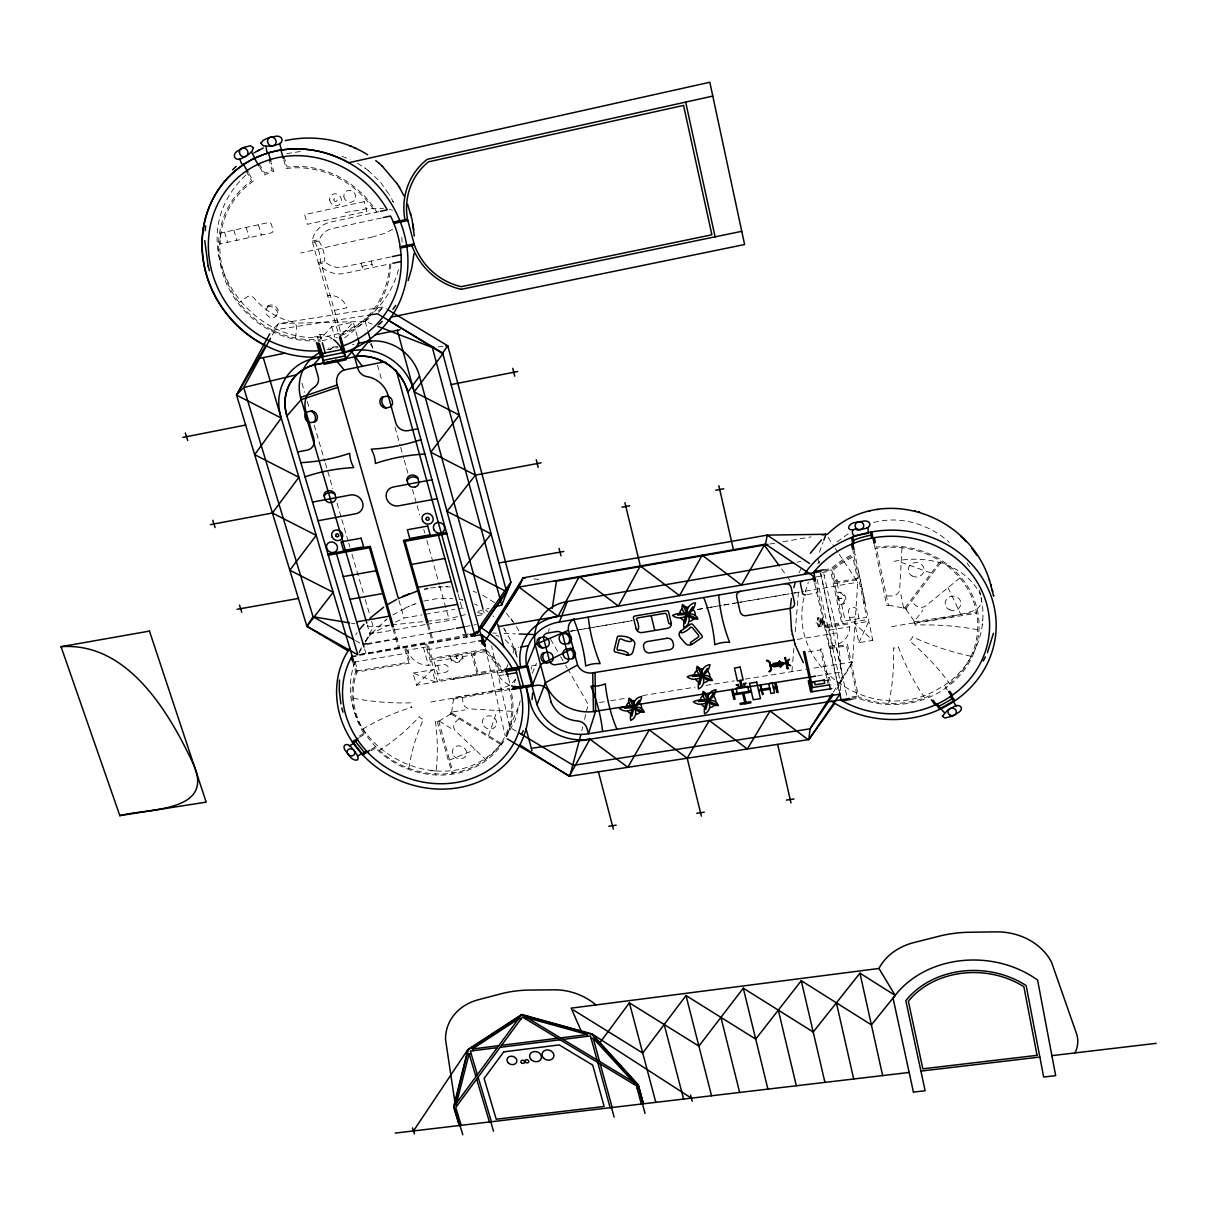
<?xml version="1.0" encoding="UTF-8"?>
<svg xmlns="http://www.w3.org/2000/svg" width="1217" height="1217" viewBox="0 0 1217 1217"><rect width="100%" height="100%" fill="white"/><g stroke="black" fill="none" stroke-linecap="round" stroke-linejoin="round"><path stroke-width="0.75" stroke-dasharray="5 3.75" d="M803.889 597.73C787.201 670.947 876.605 726.427 938.17 688.944C971.379 671.51 991.003 629.737 979.837 593.409M901.98 547.833L899.622 590.428A8.108 7.454 1.1 0 1 892.609 595.965L886.082 595.965M839.304 554.374L857.757 582.213L852.524 661.896L835.486 691.53M791.948 671.617L792.358 666.642M792.769 661.683L793.849 648.448M795.218 631.897L798.474 592.207L796.374 589.317M840.202 690.693L841.784 671.967L837.068 632.886L823.407 572.066M982.195 624.869L982.271 624.047M982.575 620.883L982.651 620.062M295.548 338.067L296.629 327.86A5.294 4.838 45 0 0 292.323 321.957A68.167 62.615 49 0 1 254.018 298.059A5.324 4.838 47 0 0 247.066 296.902L239.201 302.653M451.02 712.188L450.031 713.679L450.762 714.607L452.207 712.432L451.02 712.188L464.97 709.922M451.613 712.31L453.515 699.288M548.669 631.76L549.171 628.459M520.237 700.809L515.339 719.764L506.363 736.954M903.759 608.743L904.048 607.572L906.619 609.215L905.524 609.854L903.759 608.743L900.945 594.626M581.787 730.702L582.7 726.899M584.54 719.338L586.062 713.056M586.366 711.808L588.191 704.324L568.111 669.578M805.198 591.949L808.316 582.228M398.522 269.657C394.034 286.056 385.196 301.299 372.858 313.028M354.953 661.896C324.513 747.086 451.203 812.317 504.081 740.119M488.549 735.692L497.144 710.454M819.437 552.229L823.103 542.189M506.318 736.133L519.613 703.776M514.35 682.722L515.719 679.405M532.255 673.336L536.423 663.311M505.998 669.228L508.082 664.33M512.95 652.905L515.05 648.007L518.716 647.383M858.837 642.652L868.832 621.339L854.866 623.636L872.772 640.385L858.837 642.652L854.471 621.781M799.097 572.675L801.09 568.506M359.182 651.81L361.327 647.718M365.419 641.618L373.269 626.877L371.672 621.431M272.289 335.071L278.541 323.585L383.37 307.019L386.595 308.966M358.802 653.255L363.548 645.132M365.328 642.074L369.998 634.087L388.71 625.249M515.643 678.995L512.251 683.056M833.295 692.169L852.524 661.896L811.283 668.513M817.733 563.806L819.345 561.463M365.526 641.07L370.546 634.529M355.775 634.635L357.159 632.703M905.007 607.77L940.33 561.067M906.087 608.439L941.426 561.767M977.647 629.706A250.808 218.512 3.7 0 0 915.108 625.082A2.814 2.571 0.7 0 0 914.758 623.332L913.997 621.872L922.927 610.143M371.687 633.22L386.991 619.073M369.116 636.202L373.102 631.547M378.685 312.404L383.37 307.019L377.483 311.704M342.433 334.203L353.295 322.109L357.25 336.151M317.941 341.566L331.693 326.704L353.295 322.109M458.885 718.715L454.991 722.594A7.576 6.709 23.6 0 0 455.021 730.398L485.598 759.454M416.503 685.201L432.096 669.882L435.564 682.052L413.004 673.062L416.503 685.201L504.294 670.673M245.819 175.126C162.059 254.201 279.393 390.505 369.633 315.948M837.098 541.9L849.694 532.711M959.878 577.969L925.255 606.34A8.123 7.439 -0.3 0 1 916.005 605.701L911.381 601.457M329.518 349.948L335.01 345.552M344.624 337.885L371.778 316.207M384.937 620.594L386.793 619.225M392.559 229.328L384.785 233.299L373.452 236.706M392.954 614.904L408.395 606.644M509.543 685.171L501.191 688.761L484.853 692.61M371.291 749.337L375.627 746.614M371.063 750.859L375.521 748.059M359.258 736.102L363.807 733.288M359.563 737.304L365.359 733.684M451.066 728.405L438.622 720.753L437.192 721.392A2.647 2.343 24.7 0 1 435.458 721.666A241.818 207.362 31.7 0 1 435.777 773.921M438.987 721.225L450.396 714.151M913.997 621.872L976.414 612.045M395.51 622.039L403.998 618.023L422.04 614.904M411.452 605.351L417.735 602.978M405.048 608.089L414.556 604.012M449.484 760.108L475.223 749.581M426.817 621.233L448.967 618.905L465.335 614.615M478.083 611.269L488.991 608.409M286.71 153.646L300.979 151.38M372.63 236.919L300.751 252.969M337.702 346.297L328.347 348.199M423.744 601.061L438.318 598.414L452.587 598.353M873.578 522.534C900.2 515.247 929.347 524.101 949.427 542.463M345.187 212.534L367.443 208.715L383.522 208.29M378.837 211.652L330.339 222.179A27.002 24.979 49.3 0 0 312.145 241.118L338.828 334.994A88.932 81.737 49.2 0 0 389.516 263.952L344.7 273.399A27.002 24.979 49.3 0 1 318.687 264.104L325.913 262.568M381.438 217.98L332.15 228.629A20.248 18.727 49.3 0 0 318.915 241.027L312.51 242.396M312.145 241.118L319.402 239.566M318.322 262.826L324.711 261.472A20.248 18.727 49.3 0 0 342.92 267.055L390.49 256.97M362.058 266.371L372.006 264.272M319.326 341.277L320.695 340.973M322.079 340.684L331.739 338.645M335.877 337.763L337.261 337.474M330.157 295.32L327.708 295.837A15.943 14.695 45.3 0 1 346.723 307.855L331.982 310.913M352.474 344.594L353.919 344.35M332.013 338.463A24.583 22.499 42.7 0 0 319.919 334.356L316.876 334.979L318.337 340.045M483.59 692.869L482.282 693.127M327.13 349.69L338.067 347.56M478.829 693.781L429.571 702.224M367.245 644.447L454.154 628.611M465.244 626.588L476.334 624.564M359.73 654.503L467.997 634.878M769.829 544.045L775.442 543.071M782.942 541.778L811.009 536.88M425.646 614.281L454.671 609.261M458.307 608.637L461.958 607.998L465.426 608.987M425.113 624.625L369.998 634.087L367.336 625.006M426.908 624.321L455.614 619.377M477.262 615.665L484.503 614.418L483.499 610.751M797.059 562.117L800.801 561.478M570.575 631.197L574.302 630.558M576.173 630.239L632.216 620.655M697.6 609.458L705.069 608.181M706.94 607.861L734.962 603.069M736.833 602.75L789.133 593.805M791.004 593.485L798.474 592.207M366.834 643.61L395.753 638.666M430.848 632.673L454.686 628.596M823.65 569.845L831.074 568.582A86.939 79.288 1.9 0 1 853.604 554.054L852.919 550.769M824.365 570.94L831.698 569.693A85.631 78.116 1.9 0 1 855.079 554.754M822.19 572.538L830.679 571.092M816.105 576.934L824.867 575.443M359.669 654.548L467.343 636.263M359.669 655.339L471.238 636.4M858.457 571.123L865.257 603.997M426.3 646.957L407.619 650.121A19.7 17.616 26.8 0 0 428.46 665.273L431.381 664.786L425.509 644.158M570.545 631.227L577.999 629.95M579.87 629.63L632.079 620.716M697.356 609.58L708.553 607.663M710.424 607.359L721.605 605.442M723.476 605.123L738.4 602.582M740.255 602.263L792.48 593.348M794.351 593.029L803.676 591.432M805.532 591.127L857.757 582.213M353.964 662.109L408.425 652.905L406.813 647.338M427.106 649.756L476.821 641.344M834.634 583.612L858.867 579.52M807.19 594.581L815.633 593.166A2.586 2.388 5.8 0 0 817.657 590.397M356.596 670.947L408.653 662.2L404.485 647.733M484.883 649.391L431.974 658.275L427.852 643.763M860.328 586.579L861.606 586.366M353.341 660.025L356.931 672.058L410.129 663.113L405.641 647.535M431.122 659.584L485.187 650.502A80.87 71.666 25.2 0 1 501.815 671.084M455.66 656.952L457.151 656.693M836.627 592.998L841.571 592.162A8.686 7.987 4.5 0 1 844.248 603.86L839.091 604.712M450.762 658.625L434.089 661.424L439.443 680.257L501.206 670.035M462.506 656.663L471.907 655.081M893.963 561.402C925.163 554.572 963.59 563.243 979.715 593.166M462.43 634.787L465 634.361M435.367 665.882L443.414 664.543A4.29 3.834 25.5 0 1 448.464 667.737A4.29 3.834 25.5 0 1 445.589 672.271L437.557 673.61M837.859 598.855L840.384 598.445M413.004 673.062L433.967 669.563M863.735 603.039L865.013 602.826M531.479 665.958L536.956 665.045M503.503 671.982L498.179 672.864L498.94 675.633A19.822 17.829 22.4 0 0 510.029 685.308M824.289 621.339L823.529 621.461L824.168 626.162L821.475 616.989L822.768 626.39L820.06 617.217L821.353 626.633L818.661 617.46L819.954 626.861L817.246 617.688L818.539 627.09M815.938 622.998L817.231 622.785L818.585 627.363M498.94 675.633L504.249 674.766M849.74 617.734L858.563 616.274M825.156 625.401L841.586 622.693L830.42 569.906M825.415 626.557L868.451 619.483M825.658 627.713L849.04 623.88L849.649 626.785A20.461 18.711 5.4 0 1 832.763 645.695L828.807 627.196M829.431 630.102L849.649 626.785M797.287 639.397L837.068 632.886M891.605 626.709C918.485 621.598 946.05 619.012 972.353 611.193C978.027 609.611 982.971 604.043 981.328 597.882M509.436 689.567L452.922 699.167L453.15 697.615L509.132 688.457A80.87 71.666 25.2 0 1 430.635 773.525A80.87 71.666 25.2 0 1 356.931 672.043M914.758 623.332L976.643 613.231M829.614 646.197L835.912 645.177L836.155 646.333M829.872 647.353L847.504 644.493L858.609 697.067A85.631 78.116 1.9 0 0 929.971 695.652L932.116 698.71M808.392 651.871L820.608 649.878M830.116 648.509L846.484 645.847L857.346 697.265M599.403 702.513L608.819 701.007M610.63 700.718L627.561 697.995M642.561 695.592L695.044 687.164M705.966 685.414L734.414 680.851M745.215 679.116L809.411 668.818M817.535 675.831L841.784 671.967L820.684 573.009M827.91 677.717L829.446 677.473L831.044 684.882M371.946 314.625L271.619 330.416L278.541 323.585L365.191 321.44L372.083 324.118M824.137 680.653L828.397 679.984M852.113 696.915L857.118 696.139M851.413 698.193L858.609 697.067M851.185 699.41L858.472 698.269A86.939 79.288 1.9 0 0 978.574 634.3A86.939 79.288 1.9 0 0 876.286 547.285L875.647 544.09M466.659 634.133L468.271 633.92M430.499 587.948L440.356 586.929M437.998 346.875L442.851 346.358M389.881 625.127L373.269 626.877L365.967 625.66M391.737 624.929L424.961 621.431M314.336 336.835L322.338 336.333M445.498 586.777L451.172 586.929M437.937 587.005L447.552 586.7M492.611 633.038L496.475 633.175M504.112 633.448L515.415 633.859M511.657 711.291L469.062 708.857A7.621 6.785 23.7 0 1 463.008 702.817L462.536 697.235M430.727 770.68L438.318 771.137M533.761 578.896L542.128 579.733M351.378 623.195L355.029 623.804M461.958 599.89L462.947 600.072L458.824 599.22L459.996 599.449M888.608 605.123L903.896 608.15M389.334 209.263L390.946 209.75M477.566 612.44L484.503 614.418M495.973 635.32L498.833 636.339M901.173 562.406L931.264 573.055M341.871 156.278L350.04 159.473M473.246 591.279L476.501 592.496M391.555 209.978L392.406 210.313M474.63 603.982L477.475 605.321M482.86 595.356L494.65 602.689M355.41 640.553L360.293 643.291M516.327 731.28L509.801 727.386L491.622 645.877M357.555 163.291L365.404 168.357M452.085 713.253L500.963 743.344M451.492 714.166L500.354 744.241M505.116 639.67L512.54 647.064L517.225 657.165M368.097 170.395L380.328 181.926L389.759 195.313M485.583 610.097L488.123 611.923M364.704 167.84L368.66 170.791M492.87 615.908L493.859 616.76M506.196 613.064L514.319 623.408M438.622 720.753L453.165 772.962M781.557 568.887L785.817 574.759M787.947 577.695L790.061 580.6M510.821 618.601L512.935 621.507M947.358 690.039L945.183 686.981A85.677 78.147 1.9 0 0 969.827 592.953A85.677 78.147 1.9 0 0 875.145 548.684M906.072 609.534L914.545 621.552M503.625 628.033L511.49 641.511L516.982 656.343M504.203 628.839L505.511 630.71M828.032 537.366L834.193 546.646M835.212 548.198L838.285 552.837M967.043 562.893L969.508 566.772M370.409 343.909L372.858 347.91M248.861 173.529L253.379 181.166A88.932 81.737 49.2 0 0 226.392 280.184A88.932 81.737 49.2 0 0 316.876 339.482M246.017 171.201L251.645 180.694A90.286 82.969 49.2 0 0 225.191 280.442A90.286 82.969 49.2 0 0 315.659 340.821M259.145 163.747L264.758 173.27A90.286 82.969 49.2 0 1 272.136 170.441L269.109 159.899M259.784 167.322L264.302 174.974A88.932 81.737 49.2 0 1 273.734 171.354L271.3 162.895M550.647 639.351L558.116 652.282M560.626 656.602L563.121 660.922M565.616 665.258L567.289 668.133M516.373 626.542L519.994 633.053M392.878 201.307L393.395 202.265L389.394 194.644M948.043 587.674L960.867 614.585M817.611 558.588L819.786 563.638M355.121 661.926L357.752 670.75M224.582 232.143L227.625 242.35M352.443 661.059L355.683 671.906A82.087 72.761 25.2 0 0 364.431 734.277M364.583 648.844L366.165 654.229M233.892 230.119L236.919 240.327M246.138 227.442L249.15 237.68M258.415 224.765L261.412 235.018M301.938 383.203L304.6 392.3M307.262 401.397L309.392 408.669M314.184 425.037L324.833 461.395M325.365 463.221L332.819 488.671M337.079 503.23L341.323 517.773M341.855 519.598L348.245 541.413M348.777 543.238L349.842 546.874M351.972 554.146L364.75 597.79M365.283 599.601L369.542 614.159M394.019 628.459L399.815 648.524M392.908 628.885L398.659 648.722M437.192 721.392L452.024 773.145M398.978 600.483L403.998 618.023M319.919 334.356L321.866 341.11M426.68 643.96L437.42 681.748M284.093 156.537L287.106 167.079A90.286 82.969 49.2 0 1 376.783 212.108M423.379 647.459L428.46 665.273M331.693 326.704L334.675 337.2M283.774 160.081L286.208 168.57A88.932 81.737 49.2 0 1 375.46 212.397M428.582 624.656L433.708 642.774M427.441 624.96L432.537 642.972M437.694 665.486L439.885 673.214M322.292 267.618L341.171 334.112M365.191 321.44L367.762 330.568M371.352 343.331L373.923 352.458M377.529 365.237L382.153 381.666M394.993 427.289L400.134 445.528M400.652 447.354L403.74 458.307M404.257 460.132L407.847 472.911M412.472 489.34L416.579 503.929M417.096 505.755L419.667 514.882M423.775 529.486L424.809 533.137M426.863 540.439L439.2 584.236M439.717 586.062L448.967 618.905M450.138 656.389L451.416 660.922A8.306 7.439 25.4 0 0 463.099 658.762L461.882 654.427M453.728 677.884L454.047 678.995M452.876 679.192L485.583 673.777M508.463 678.067L509.862 683.087M456.01 655.415L456.634 657.621M471.283 652.844L477.14 674.005M465.67 633.54L466.674 637.176M361.175 263.176L362.94 269.55M470.127 675.176L470.431 676.287M515.05 648.007L517.103 655.431M371.139 261.077L372.889 267.451M458.048 593.85L461.958 607.998M979.487 590.123L981.237 597.41M814.69 583.323L839.061 690.465M817.109 579.383L840.78 683.756M485.492 648.113L505.207 736.057M829.127 683.391L821.688 648.874L820.425 649.072L827.028 679.603M827.149 680.181L827.849 683.422M815.131 578.638L839.897 694.162M820.623 573.466L831.47 624.367M831.713 625.523L831.972 626.679M836.398 647.49L847.351 698.832M837.19 583.186L839.167 592.573M841.632 604.286L845.13 620.913L866.702 617.354L853.862 555.287M839.319 597.851L839.624 599.327M831.698 569.693L843.092 623.652M859.05 618.616L857.377 610.569A4.503 4.123 3.8 0 0 852.128 607.344A4.503 4.123 3.8 0 0 848.538 612.045L850.227 620.062M854.167 550.388L872.772 640.385M874.369 544.76L886.661 605.336L888.471 605.701L876.529 548.487M531.144 666.946L531.494 669.198M401.869 237.209L402.112 243.765L402.066 242.289M503.899 740.97A82.087 72.761 25.2 0 1 374.714 747.223M486.283 649.969A82.087 72.761 25.2 0 1 503.032 670.886M511.627 693.751A82.087 72.761 25.2 0 1 506.439 736.255M390.824 263.663A90.286 82.969 49.2 0 1 339.193 336.242M318.915 241.027A35.78 32.798 49.1 0 1 324.711 261.472M314.61 241.955A35.78 32.753 49.1 0 1 320.421 262.385M970.983 656.252A277.628 258.46 -14.7 0 1 912.339 636.75A4.898 4.442 1.3 0 1 909.342 640.614A247.37 218.528 10.8 0 1 949.64 683.558M888.699 703.411A251.919 229.055 16.4 0 0 893.308 647.84A4.883 4.427 2 0 0 898.405 646.972M924.661 697.813A274.327 246.047 -11.6 0 1 898.405 647.018M408.821 768.323A244.282 214.785 14.9 0 1 423.501 719.201A4.609 4.062 25.3 0 1 419.348 716.63A251.219 221.524 36 0 1 379.491 750.387M353.386 698.223A257.578 235.474 35.3 0 0 410.677 702.833A4.609 4.077 25.8 0 0 411.985 707.214M362.666 729.166A236.919 202.889 19.4 0 1 411.939 707.214M267.573 306.897A7.743 7.043 46.1 0 1 277.765 312.982M835.76 580.463C838.361 583.688 837.661 577.223 835.76 580.463M840.856 598.232L841.981 598.384L840.871 598.155M838.361 596.33L838.33 596.817A9.766 8.975 3.8 0 0 838.939 600.148L842.164 603.373A1.871 1.719 4.3 0 0 843.32 603.191L845.024 599.631A9.736 8.96 4.7 0 0 844.431 596.3L841.19 593.059A1.871 1.719 4.2 0 0 840.034 593.242L838.361 596.33M456.329 658.443L457.379 658.656L456.329 658.443M473.55 654.624C475.756 657.895 475.604 651.582 473.55 654.624M220.901 232.949L219.851 244.039L271.254 232.873A2.708 2.48 50.9 0 0 272.973 229.785L271.482 224.643A2.708 2.48 51.2 0 0 268.272 222.605L220.901 232.949M451.781 658.823L451.735 659.112A1.795 1.597 25.4 0 0 452.024 660.116L455.782 661.668A9.325 8.352 25.5 0 0 459.113 661.196L462.171 658.412A1.795 1.597 25.1 0 0 461.882 657.408L458.124 655.857A9.31 8.321 25.1 0 0 454.778 656.328L451.781 658.823M268.136 305.817L266.28 309.361A5.309 4.838 46.2 0 0 268.546 316.374L269.672 317.044A5.309 4.838 46.1 0 0 276.472 315.431L278.343 311.902A6.739 6.146 46.2 0 0 268.136 305.817M364.218 201.657L304.63 214.664L307.369 224.324L366.88 211.393L364.218 201.657M857.346 578.547L835.668 582.213L833.113 570.119A84.338 76.93 1.9 0 1 852.904 557.082L857.346 578.547M484.853 651.734L472.774 653.772L478.007 672.712L499.335 669.167A79.637 70.586 25.2 0 0 484.853 651.734M343.848 196.545A6.222 5.766 52.9 0 0 353.265 201.429A6.222 5.766 52.9 0 0 352.124 190.947A6.222 5.766 52.9 0 0 343.848 196.545M329.655 200.014A6.207 5.75 52.6 0 0 339.056 204.867A6.207 5.75 52.6 0 0 337.885 194.416A6.207 5.75 52.6 0 0 329.655 200.014M333.884 199.847A1.734 1.597 52.6 0 0 336.516 201.201A1.734 1.597 52.6 0 0 336.181 198.28A1.734 1.597 52.6 0 0 333.884 199.847M949.306 609.717A7.88 7.196 -1.9 0 0 960.928 603.115A7.88 7.196 -1.9 0 0 948.91 597.258A7.88 7.196 -1.9 0 0 949.306 609.717M911.974 575.9A7.895 7.272 -0.9 0 0 924.053 569.982A7.895 7.272 -0.9 0 0 912.476 563.319A7.895 7.272 -0.9 0 0 911.974 575.9M483.788 726.047A7.348 6.526 22.5 0 0 496.201 725.484A7.348 6.526 22.5 0 0 488.549 715.809A7.348 6.526 22.5 0 0 483.788 726.047M453.819 755.909A7.287 6.42 23.1 0 0 466.096 755.377A7.287 6.42 23.1 0 0 458.459 745.823A7.287 6.42 23.1 0 0 453.819 755.909"/><path stroke-width="1.5" d="M790.244 609.626L791.567 630.619M339.452 680.044L339.269 690.358L340.866 703.822M790.305 608.637L791.385 598.551M532.057 699.608L532.65 693.005M414.008 253.532L411.833 267.862L408.182 280.579M205.141 230.728L205.688 225.86M552.244 608.47L556.428 581.178L767.957 544.379M814.279 581.483L813.017 575.93L765.539 544.166L767.227 535.115L825.993 534.278L823.833 540.196M993.437 633.342L987.398 652.647M580.859 734.505L569.83 776.203L507.23 738.841M459.25 1125.527L453.606 1106.983L467.845 1049.556L521.697 1014.506L591.994 1033.933L691.378 1098.16M631.866 716.128L634.027 707.594A17.981 16.201 16.9 0 0 641.739 696.535A10.071 9.067 15.8 0 0 634.027 707.594A10.04 9.021 16.6 0 1 630.771 720.464A17.936 16.095 15.4 0 1 634.027 707.594L639.138 700.277M456.588 1102.937L469.108 1053.8L471.131 1053.679M527.737 1016.18L527.296 1017.884L587.446 1034.511L560.489 1037.903M685.186 623.241L687.483 614.342A10.299 9.462 13.5 0 1 695.515 602.78A18.392 16.916 14.8 0 1 687.483 614.342A10.268 9.417 14.5 0 1 684.015 627.759A18.346 16.795 13.1 0 1 687.483 614.342L692.808 606.69M699.729 684.532L702.042 675.831A10.208 9.249 12.4 0 1 710.028 664.573A18.209 16.551 13.5 0 1 702.042 675.831A10.177 9.204 13.3 0 1 698.558 688.944A18.164 16.43 12.1 0 1 702.042 675.831L707.32 668.376M705.754 709.481L708.051 700.87A10.162 9.173 12 0 1 716.022 689.72A18.133 16.399 13.1 0 1 708.051 700.87A10.132 9.127 12.9 0 1 704.582 713.847A18.088 16.277 11.8 0 1 708.051 700.87L713.329 693.492M586.974 1034.374L587.446 1032.67M793.773 587.583L795.081 583.186M595.052 672.499L595.645 711.26L588.419 733.745A43.569 39.142 19.1 0 1 537.001 704.704L526.581 665.821L535.206 644.614A42.869 38.929 20 0 1 567.35 601.548L793.332 562.756M537.001 704.704L545.338 682.798L535.206 644.614L568.476 630.33L577.558 665.014A13.007 11.774 19 0 0 592.694 672.849M526.581 665.821A43.827 39.598 20.1 0 1 559.348 622.024L567.35 601.548M532.148 686.008L540.622 664.452L573.329 648.189M494.452 606.979L501.739 605.062L510.866 582.182L447.795 345.826L388.208 309.939M485.081 646.273L484.26 642.606L518.944 587.081L523.112 577.816L767.227 535.115L809.503 563.425M481.689 628.109L506.622 591.66L510.866 582.182L481.886 623.545L477.338 633.175L469.868 634.529M476.364 631.577L474.736 635L471.04 635.639M521.408 734.444L523.295 730.672M956.379 705.982L952.896 701.403L941.502 707.777L941.137 709.237L944.575 712.751M983.275 660.953L985.451 656.845M520.633 666.81A49.882 45.075 20.1 0 1 557.979 616.395L579.246 576.584L618.342 606.02L640.325 565.966L624.899 502.697M348.032 650.882L306.897 626.359L236.494 394.947L269.824 333.732M270.509 338.341L243.689 387.538L236.494 394.947M519.842 744.91L569.206 776.294L589.941 739.206L849.618 698.482M783.307 663.889L782.379 665.516L774.149 666.84L772.293 665.669M764.869 544.288L741.457 585.058L702.194 555.195L679.512 595.615L640.325 565.966M701.342 816.135L687.209 758.206L709.283 720.494L747.314 749.003L770.072 710.956L808.179 739.677M769.418 671.617L770.863 669.137L769.327 662.307L766.893 660.451M770.209 671.48L771.532 669.244L770.787 665.912M489.721 631.334L523.112 577.816L525.257 578.029M489.447 633.494L518.944 587.081L765.539 544.166M832.291 693.766L810.035 728.831L808.833 739.571L569.206 776.294M413.506 1130.928L467.845 1049.556M239.551 158.773L241.696 163.899L243.43 164.371L254.779 157.769L251.432 152.034M833.356 694.633L810.035 728.831L573.359 765.356L519.583 733.227M392.969 309.27L395.723 305.345M477.338 633.175L506.576 591.477L442.653 352.96L377.513 313.758L371.946 314.625M834.725 703.274L808.833 739.571L839.897 694.162L588.419 733.745L586.913 728.222A9.842 8.778 18.6 0 0 577.558 720.951A28.706 25.785 19.1 0 1 550.89 701.418M442.653 352.96L447.795 345.826L445.802 346.039M413.993 391.174A52.133 47.919 39.2 0 0 354.253 350.344L311.674 358.985A52.361 47.798 39.8 0 0 281.249 418.04L254.657 454.656L298.895 477.277L272.41 513.026L210.313 524.618M772.156 665.091L773.388 663.417L781.618 662.094L783.17 663.311M474.949 635.776L407.817 392.133L419.5 376.19A44.77 41.317 39.7 0 0 368.781 341.232L357.874 343.453M453.606 1106.983L521.697 1014.506L638.256 1084.819L643.397 1103.804M525.09 1018.629L526.155 1017.199M599.677 1043.015L629.387 1002.838L698.877 1046.103L743.298 988.174L813.215 1032.016L859.947 973.174L895.18 995.415L871.402 1024.851L801.273 980.719L755.711 1039.105L686.008 995.552L642.713 1053.024L573.42 1010.034M810.263 553.263L821.505 539.907M306.897 626.359L333.169 592.283L289.813 570.241L316.207 535.343L272.41 513.026M633.418 1083.982L634.513 1082.567M541.139 462.84L475.391 475.117L446.989 511.353L491.151 533.959L462.901 569.328L506.622 591.66M359.7 629.311L364.02 624.245M318.458 343.346L324.118 363.001L346.13 358.391L359.228 343.179L357.737 337.9M337.809 387.356L301.162 399.663L286.938 415.94A45.698 41.713 39.8 0 1 313.347 365.024L322.885 354.406M232.645 169.832L236.083 166.394M266.036 146.344L266.782 151.79L268.379 152.734L281.386 149.661L279.606 143.317M378.791 324.635L382.29 321.394M370.014 618.19L383.674 607.222M681.003 630.786C678.614 636.643 691.515 628.002 689.993 627.516A1.78 1.628 13.7 0 1 692.473 627.881L698.36 634.97A1.78 1.613 13.4 0 1 698.071 637.236L690.526 642.47L690.48 644.021L692.138 644.295L701.616 637.754A1.78 1.613 13.1 0 0 701.905 635.472L692.884 624.61A1.78 1.628 13.7 0 0 690.389 624.26L681.003 630.786A5.066 4.625 14.1 0 0 680.197 637.282L685.156 643.215A5.051 4.609 13.8 0 0 692.214 644.234M827.347 534.43C879.708 482.48 969.143 513.544 989.588 580.646M852.965 529.927C844.4 529.973 850.257 522.336 855.581 522.549A30.379 28.158 1.8 0 1 861.773 521.469C871.159 518.701 873.304 528.148 863.279 528.863A30.608 28.645 1.3 0 1 857.087 529.943C851.9 526.52 850.789 535.221 854.806 535.769L868.253 533.32L868.025 528.497L867.006 527.509M761.249 686.525L760.473 685.156L760.579 686.647M361.905 753.855L366.53 750.95M369.846 750.235L362.636 754.768L367.26 751.863L368.082 752.73M352.322 741.807L358.117 738.202M353.052 742.735L357.707 739.845M762.085 693.264L762.694 694.679L762.77 693.173M387.584 604.59L396.772 599.327M253.821 153.023L258.917 150.193M939.007 706.301L952.135 698.893M577.558 665.014L545.338 682.798A42.641 38.488 19.1 0 0 595.645 711.26L815.679 676.135M258.065 150.619L263.283 148.018M398.811 598.338L417.081 591.127M402.477 596.573L409.52 593.653M366.804 623.18L300.538 397.427L337.124 384.983L398.461 598.734M295.898 374.927L243.689 387.538L313.058 616.745L353.782 639.64M424.687 589.165L427.715 588.48M712.797 96.097L427.243 159.321A65.596 62.265 50.9 0 0 404.957 219.775M683.543 105.438L428.536 161.815A63.482 60.272 50.9 0 0 407.482 219.197L414.419 245.104A63.254 60.059 49.3 0 0 461.258 286.68L711.884 234.79L683.543 105.468M393.38 222.255L399.906 220.825M393.897 223.517L407.832 220.475M868.71 511.429L869.927 511.17M380.525 211.286L387.28 209.826A101.072 92.888 49.2 0 0 265.778 161.04A101.072 92.888 49.2 0 0 212.306 273.156A101.072 92.888 49.2 0 0 320.117 350.694L321.334 350.45M383.264 217.584L390.566 216.002A101.072 92.888 49.2 0 1 342.038 346.236L340.806 346.495L342.57 352.671M877.046 509.573L877.883 509.391M393.563 222.224L407.482 219.197M400.18 246.777L414.084 243.811M400.363 248.085L414.419 245.104M335.725 359.913L344.198 369.968L381.682 362.347L380.084 359.76M392.239 256.604L401.032 254.733M392.878 263.237L401.26 261.472M461.243 289.311L741.762 231.321M345.567 358.68L356.003 356.551A45.653 41.956 39.2 0 1 407.862 392.27M260.666 358.133L284.793 353.204M375.232 334.781L399.952 329.746M322.216 353.538L341.688 349.583A24.583 22.499 42.7 0 0 333.549 339.528M322.916 360.43L344.822 356.033M286.984 416.077A45.835 41.85 39.8 0 1 313.454 365.13L323.676 363.077M285.31 140.624C313.195 134.478 343.468 139.483 367.64 154.772M182.809 437.405L245.651 425.037M451.127 384.602L517.712 371.489M313.347 365.024L333.838 361.038M297.633 451.963L307.14 450.123A10.314 9.34 38.8 0 0 313.864 438.728L306.015 412.015A24.751 22.606 39.8 0 1 314.518 387.052A10.466 9.538 41.8 0 0 318.154 376.631L314.747 364.872M417.918 428.764L408.167 430.635A10.375 9.584 36.6 0 1 395.768 422.847L388.223 395.829A24.812 22.804 39.1 0 0 366.849 376.601A10.497 9.69 41 0 1 357.889 368.66L354.558 356.84M312.51 502.104L350.405 495.015A10.177 9.219 34.5 0 1 362.636 502.621A10.177 9.219 34.5 0 1 355.836 513.757L318.048 520.739M431.959 479.757L393.41 486.967A10.208 9.31 33.3 0 0 386.489 498.179A10.208 9.31 33.3 0 0 398.735 505.816L437.177 498.711M327.936 554.054L370.272 546.372L393.487 626.633M446.517 532.559L403.481 540.363L426.939 623.165M328.286 555.195L369.436 547.741L392.391 627.074M446.837 533.731L405.002 541.306L428.08 622.845M621.887 507.185L629.767 505.77M715.733 490.238L723.765 488.793M343.24 576.599L376.083 570.743M411.544 564.414L444.874 558.466M237.026 609.306L298.393 598.445M498.924 562.954L563.867 551.453M349.948 599.327L382.686 593.561M418.024 587.339L451.248 581.498M822.251 534.932L825.993 534.278M356.611 621.857L389.242 616.198M424.459 610.097L457.577 604.362M872.969 537.929L871.676 538.142L870.459 532.148M852.737 543.421L854.03 543.208L852.813 537.336L851.52 537.564L854.015 549.597M363.214 644.219L366.834 643.61M456.527 628.276L463.86 627.029M814.371 571.427L823.65 569.845M498.362 626.572L821.003 571.518M352.322 656.587L355.988 655.963M471.238 636.4L480.867 634.772M559.348 622.024L815.131 578.638M595.645 711.26L593.455 711.58L592.709 672.895L794.169 639.914M478.677 641.024L482.419 640.401M520.541 647.079L527.874 645.847M504.264 669.517L527.752 665.623L533.168 685.856L511.612 689.37M505.572 670.476L528.056 666.749M505.268 671.678L518.868 669.441M506.029 674.461L516.662 672.712M512.783 687.864L532.833 684.578M767.501 660.922L766.543 660.512L768.307 660.785M784.919 658.093L785.543 657.986M770.026 665.44L774.879 664.649M777.161 664.193L775.138 665.805L774.757 664.071L787.582 662.611M770.163 666.003L775.016 665.227M777.313 664.862L787.703 663.174M769.768 670.993L769.068 671.662L770.574 670.871M787.171 668.194L788.449 668.544L787.795 668.103M809.777 680.607L808.255 680.851L810.689 691.941L831.85 688.594M732.588 693.949L751.224 690.982M758.465 689.826L769.676 688.046M773.312 687.468L776.887 686.905M810.157 682.296L824.654 679.984M732.847 695.074L751.482 692.108M758.723 690.967L769.935 689.172M773.556 688.594L777.146 688.031M810.279 682.859L814.523 682.189M811.343 687.727L829.446 684.852M744.758 702.62L740.088 703.365L740.347 704.491L750.935 702.817L750.676 701.692L745.991 702.437M119.662 815.664C146.496 808.271 214.77 813.032 193.716 764.915C169.209 712.188 127.481 641.587 60.85 646.714M513.072 688.989L536.895 685.277A9.888 8.854 20.9 0 1 548.684 692.686L551.225 702.513M531.373 748.379L589.941 739.206L627.85 767.303L649.239 729.911L687.209 758.206M842.088 700.825L851.185 699.41M608.774 826.267L616.152 825.172M696.748 813.291L704.278 812.195M786.365 800.086L794.032 798.961M1074.946 1052.918A35.917 29.893 2.4 0 0 1076.893 1034.724L1051.564 962.328A58.355 49.288 3 0 0 996.784 931.857L966.922 932.298A120.757 100.996 4.2 0 0 941.106 935.69L912.933 942.84A57.731 48.832 5.1 0 0 878.933 968.458L571.199 1008.132L581.148 1030.936M498.757 1045.677L472.287 1049.008L518.366 1019.025L517.027 1017.549M501.571 1045.312L557.629 1038.253M497.281 1047.67L470.34 1051.062L477.383 1074.687M500.096 1047.32L560.139 1039.774M562.999 1039.409L590.458 1035.956L597.045 1059.961M591.188 1038.618L593.211 1038.375M454.595 1110.239L456.542 1110.01M637.13 1088.409L639.153 1088.165M395.236 1133.088L909.16 1072.451M920.904 1071.097L1039.835 1057.056M1051.899 1055.641L1156.15 1043.349M913.419 1092.09L925.118 1090.767L905.813 1000.648A83.867 70.054 4.2 0 1 1026.159 985.572L1043.669 1077.03L1055.671 1075.645L1037.599 980.081A95.991 80.185 4.2 0 0 893.08 998.229L913.419 1092.121M377.605 326.262L432.324 347.484L434.195 347.271M677.58 615.041L687.483 614.342A7.758 7.104 13.8 0 1 698.01 619.027A10.208 9.371 13.5 0 1 687.483 614.342A10.299 9.447 14.6 0 1 672.529 615.406A18.285 16.734 14.3 0 1 687.483 614.342L696.626 618.403M692.23 676.469L702.042 675.831A7.682 6.952 12.7 0 1 712.447 680.455A10.101 9.173 12.5 0 1 702.042 675.831A10.192 9.249 13.4 0 1 687.225 676.804A18.103 16.369 13.2 0 1 702.042 675.831L711.093 679.847M698.284 701.494L708.051 700.87A7.652 6.891 12.4 0 1 718.426 705.464A10.071 9.082 12.1 0 1 708.051 700.87A10.147 9.158 13 0 1 693.294 701.798A18.042 16.217 12.8 0 1 708.051 700.87L717.056 704.856M624.382 708.203L634.027 707.594A7.576 6.8 16 0 1 644.341 712.158A9.979 8.975 15.9 0 1 634.027 707.594A10.071 9.051 16.7 0 1 619.468 708.507A17.89 16.019 16.3 0 1 634.027 707.594L642.987 711.549M519.142 633.996L533.822 634.529M554.42 580.981L556.428 581.178M349.553 622.891L313.058 616.745L306.851 626.207L357.859 654.852M626.983 655.005C632.749 653.21 619.286 648.935 618.419 650.426A1.749 1.597 17.7 0 1 617.095 648.448L619.149 640.096A1.765 1.597 17.7 0 1 621.248 638.986C636.156 646.227 635.031 635.67 619.362 636.126A1.765 1.597 17.8 0 0 617.262 637.236L614.129 650.03A1.749 1.597 17.8 0 0 615.437 652.008L626.983 655.005A5.02 4.564 17.2 0 0 632.931 651.84L634.696 644.827A5.02 4.579 17.1 0 0 630.938 639.123L631.014 639.153M918.516 511.642L919.565 511.931M914.576 510.577L915.427 510.821M349.675 145.69L351.317 146.39M354.041 147.546L355.531 148.185M357.357 755.879C360.734 762.587 351.941 760.366 349.948 756.289A28.052 24.507 26.6 0 1 346.449 751.908C340.045 745.139 347.773 741.168 352.093 748.364A27.854 24.142 27.2 0 1 355.607 752.775L357.859 756.031L361.799 753.429L353.888 743.146L349.385 745.945M281.249 418.04L236.554 395.129L265.702 345.78A107.811 99.079 49.2 0 1 202.767 257.319A107.811 99.079 49.2 0 1 243.552 164.569M475.391 475.117L430.757 452.207L459.296 415.073L414.206 391.859L442.882 353.797L388.771 320.451A170.836 155.746 51.8 0 0 391.205 317.089L744.591 244.526L709.83 82.254L348.716 162.728A107.689 98.973 49.2 0 0 280.944 150.117M455.751 1104.062L457.501 1105.112M519.05 1018.112L520.83 1019.177M518.944 587.081L557.964 616.304M767.699 660.329L769.905 662.002L770.65 665.334M379.217 163.413L375.764 160.598M382.244 166.151L397.198 183.858M378.791 163.048L382.534 166.394M960.426 535.952L962.784 538.34M963.56 539.101L966.024 541.611M471.298 1047.32L472.637 1048.78M633.053 1081.685L593.181 1038.238L599.555 1061.467M591.994 1033.933L638.256 1084.819L643.352 1103.804M355.41 741.275L364.218 752.395M351.044 351.013L362.423 366.454M764.246 545.018L779.412 565.935M971.957 548.563L974.163 551.605M974.634 552.229L976.916 555.378M948.454 691.56L954.965 700.718M950.386 696.443L953.885 701.342M949.732 691.21L952.576 695.196M937.288 703.882L940.756 708.781M933.196 700.231L939.661 709.389M931.37 699.805L935.128 705.115M399.267 187.159L404.044 195.907M396.894 183.387L399.663 187.768M369.603 342.57L368.781 341.232L355.896 356.429A45.805 42.093 39.2 0 1 407.817 392.133M878.933 968.458L895.18 995.415M803.342 662.717L795.112 644.706L791.4 629.721M243.43 164.371L248.009 172.114M254.368 158.149L258.947 165.908M629.737 699.379L634.027 707.594A7.606 6.846 16.2 0 1 629.083 698.132A9.964 8.945 16.7 0 1 634.027 707.594M697.782 667.494L702.042 675.831A7.698 6.983 12.8 0 1 697.143 666.231A10.086 9.143 13.5 0 1 702.042 675.831M703.822 692.595L708.051 700.87A10.04 9.051 13 0 0 703.183 691.347A7.667 6.922 12.4 0 0 708.051 700.87M683.163 605.838L687.483 614.342A7.774 7.135 14 0 1 682.509 604.545A10.177 9.34 14.7 0 1 687.483 614.342M990.714 584.084L991.307 586.077M407.634 204.365L412.015 219.349L414.297 236.007M989.269 579.672L993.696 596.132L993.483 595.128M185.319 432.933L187.677 440.432M212.808 520.298L215.105 527.57M239.521 605.123L241.742 612.197M412.563 1127.916L414.449 1133.94M794.868 643.884L795.112 644.706M461.182 1125.299L455.767 1107.455L522.428 1017.016L636.43 1085.792L641.329 1104.047M459.98 1125.451L462.81 1134.746M459.585 1125.497L454.017 1107.014L468.226 1049.784L521.819 1014.902L591.766 1034.237L637.875 1084.956L642.987 1103.849M286.756 415.301L357.539 653.788M472.789 1048.948L473.307 1050.682M478.114 1077.136L491.394 1121.739M263.252 357.6L353.356 660.101M490.755 1121.815L493.524 1131.156M351.363 657.439L352.443 661.059M469.108 1053.8L475.923 1076.665M476.653 1079.114L489.447 1121.983M336.485 553.705L364.05 647.048M410.403 213.066L410.905 214.77M636.156 628.809C640.857 633.509 637.693 619.103 636.476 619.803A1.765 1.613 17 0 1 637.784 617.917L664.588 613.383A1.78 1.628 15.4 0 1 666.688 614.707L668.833 623.515L670.582 624.199L671.252 623.013L668.589 611.999A1.78 1.628 15.3 0 0 666.49 610.675L634.772 616.03A1.765 1.613 17.2 0 0 633.464 617.917L636.156 628.809A5.051 4.609 16.7 0 0 642.165 632.566L667.433 628.337A5.066 4.625 15.3 0 0 671.236 622.937L671.252 623.013M319.295 343.422L323.098 356.611M317.926 343.103L324.026 364.279L345.902 359.867L339.528 337.444M316.496 342.601L320.649 357.022M268.379 152.734L270.843 161.313M322.338 342.798L325.258 352.915M340.334 335.816L344.989 352.093M340.03 336.896L346.13 358.391M280.884 149.904L283.333 158.499M368.279 332.393L370.835 341.505M505.998 669.228L508.113 676.804M204.775 240.57L208.107 265.991M438.439 535.252L465.67 633.54M208.001 265.61L209.446 270.767M397.001 373.041L457.562 592.086M341.794 707.99L342.935 712.128M600.224 1063.962L612.166 1107.5M482.236 635.228L485.385 646.699M611.512 1107.576L614.113 1117.069M397.305 330.279L483.757 645.299M597.73 1062.441L610.158 1107.744M481.232 640.598L482.221 644.189M586.929 1034.572L587.415 1036.352M419.5 376.19L482.997 608.926M992.251 589.56L992.722 591.584M515.902 669.928L520.42 686.616A19.822 17.829 22.4 0 1 511.475 685.81M512.646 669.304L512.95 670.415M497.677 624.032L503.808 646.653M526.094 728.907L532.012 750.722M642.47 1103.925L645.025 1113.449M432.324 347.484L501.739 605.062M518.564 668.316L523.371 686.129M629.387 1002.838L655.826 1102.359M526.2 686.951L531.084 705.662A49.593 44.557 19.1 0 0 589.926 739.115M598.429 771.821L613.338 829.066M664.193 1024.501L683.604 1099.073M690.571 1095.041L692.184 1101.279M512.753 368.34L514.761 376.19M536.256 459.752L538.203 467.374M559.044 548.441L560.946 555.834M686.008 995.552L711.549 1095.787M720.92 1017.366L739.647 1092.47M743.298 988.174L767.912 1089.139M651.171 615.65L654.776 630.452M778.317 1010.14L796.344 1085.777M801.273 980.719L824.943 1082.4M733.821 693.751L732.817 689.461L731.584 689.659L733.851 699.364L735.068 699.167L734.079 694.877M740.879 680.333L742.476 687.225M743.876 693.325L746.249 703.548M739.647 680.531L741.244 687.422M742.659 693.507L745.017 703.745M739.236 687.742L738.476 684.486L736.102 684.867L738.004 685.141L738.628 687.833M737.213 693.218L736.057 688.244L747.679 686.388L748.82 691.362M745.093 686.799L744.469 684.106L746.112 683.269L743.739 683.65L744.485 686.905M761.827 689.294L760.427 685.947L761.203 689.4M762.085 690.419L762.861 693.857L761.462 690.526M718.867 485.689L733.425 549.749M777.663 744.348L790.974 802.946M836.398 1002.823L853.71 1079.007M775.655 687.103L774.681 682.783L775.914 682.585L778.119 692.336L776.872 692.534L775.914 688.229M785.421 657.454L786.608 662.763M786.73 663.341L787.916 668.635M784.798 657.56L785.984 662.869M786.106 663.432L787.293 668.742M779.336 661.181L779.61 662.413M780.386 665.836L780.66 667.068M859.947 973.174L882.644 1075.569M685.658 102.106L715.124 236.889M811.404 682.098L804.726 651.627L803.479 651.825L812.211 691.697M811.526 682.661L812.591 687.529M814.401 681.626L815.086 684.791L824.715 683.269L824.015 680.09M829.522 685.201L830.313 688.837M813.869 572.735L815.436 579.992M839.547 692.488L841.114 699.821M851.565 544.197L852.585 549.126M871.752 531.92L874.141 543.68M874.354 537.686L875.327 542.478M792.267 634.209L792.434 635.091M413.765 229.891L412.898 223.958M454.869 1101.917L445.528 1039.455A54.446 45.272 18.3 0 1 477.931 999.842L503.382 993.194A113.668 93.892 16.9 0 1 526.961 990.106L554.526 989.801A54.826 45.82 16.7 0 1 595.95 1004.938M406.676 245.393L406.691 246.747M813.23 572.842A97.314 88.765 1.9 0 1 947.404 552.183A97.314 88.765 1.9 0 1 973.585 674.264A97.314 88.765 1.9 0 1 840.475 699.912M804.209 574.378A103.81 94.683 1.9 0 1 949.169 545.885A103.81 94.683 1.9 0 1 977.92 678.934A103.81 94.683 1.9 0 1 831.637 701.296M519.75 686.723A91.899 81.448 25.2 0 1 423.166 782.12A91.899 81.448 25.2 0 1 352.154 656.024M480.715 634.194A91.899 81.448 25.2 0 1 512.768 669.274M525.653 685.749A98.014 86.879 25.2 0 1 419.469 786.775A98.014 86.879 25.2 0 1 349.796 648.144M478.509 626.177A98.014 86.879 25.2 0 1 518.822 668.27M321.897 356.87A107.796 99.079 49.2 0 1 206.327 215.5A107.796 99.079 49.2 0 1 374.045 181.865A107.796 99.079 49.2 0 1 343.803 352.474M693.812 618.784A7.834 7.18 14.1 0 1 689.065 621.461M684.152 620.731A7.834 7.18 14.1 0 1 680.866 617.886M679.725 613.383A7.834 7.18 14.1 0 1 682.128 608.896M685.643 607.253A7.834 7.18 14.1 0 1 688.442 607.207M692.914 609.367A7.834 7.18 14.1 0 1 695.242 615.376M708.294 680.212A7.743 7.028 12.9 0 1 703.578 682.798M698.71 682.068A7.743 7.028 12.9 0 1 695.47 679.269M694.359 674.857A7.743 7.028 12.9 0 1 696.748 670.491M700.231 668.894A7.743 7.028 12.9 0 1 703.015 668.863M707.442 670.993A7.743 7.028 12.9 0 1 709.724 676.88M640.248 711.899A7.652 6.876 16.2 0 1 635.639 714.44M630.832 713.694A7.652 6.876 16.2 0 1 627.607 710.941M626.466 706.605A7.652 6.876 16.2 0 1 628.748 702.315M632.155 700.764A7.652 6.876 16.2 0 1 634.894 700.733M639.275 702.833A7.652 6.876 16.2 0 1 641.602 708.629M714.288 705.206A7.713 6.967 12.5 0 1 709.587 707.777M704.734 707.031A7.713 6.967 12.5 0 1 701.509 704.263M700.414 699.881A7.713 6.967 12.5 0 1 702.787 695.561M706.271 693.994A7.713 6.967 12.5 0 1 709.039 693.964M713.436 696.078A7.713 6.967 12.5 0 1 715.702 701.92M785.102 583.719A5.157 4.762 7.7 0 1 791.187 587.568L794.503 602.765A5.142 4.731 7.6 0 1 790.502 608.272L746.173 615.68A5.111 4.701 10.5 0 1 740.134 611.877L736.681 596.786A5.127 4.716 10.6 0 1 740.621 591.264M718.669 594.991A197.519 181.318 -0.4 0 0 729.622 642.317A30.258 27.459 11.5 0 0 714.805 644.751A187.57 169.422 22.3 0 0 703.745 597.532M588.283 617.11A193.305 177.743 8.3 0 0 600.148 663.63A29.771 26.804 18.1 0 0 585.727 666.003A185.38 164.736 27 0 0 573.77 619.575M616.882 729.257A191.252 173.407 7.9 0 1 605.29 683.817A29.938 27.109 19 0 1 590.914 686.145A183.128 161.176 24.8 0 1 602.598 731.508M424.885 454.063A187.388 168.554 26.4 0 0 375.368 463.464A30.775 27.991 36.6 0 0 371.291 449.149A202.859 187.874 48.6 0 0 420.915 439.641M305.011 476.836A186.277 165.862 28.7 0 1 353.782 467.571A30.851 28.234 35.8 0 1 349.675 453.287A201.946 184.33 48.4 0 1 300.797 462.658M853.421 540.272A92.583 84.566 1.8 0 1 871.068 535.161M812.591 579.064A2.586 2.388 5.8 0 1 814.918 579.733M802.444 580.783A2.586 2.388 6.5 0 0 800.436 583.567L802.459 592.953A2.586 2.373 6.5 0 0 805.502 594.87M546.829 662.869A7.256 6.557 21.1 0 1 544.166 652.768M542.858 647.855A7.287 6.602 21.6 0 1 540.181 637.693M569.51 648.539A7.272 6.587 20.3 0 1 572.157 658.686M565.586 633.403A7.302 6.617 20.8 0 1 568.233 643.61M386.154 407.893A7.591 7.013 38.3 0 1 383.081 396.94M311.126 411.118A7.561 6.861 39.8 0 1 314.305 421.964M407.087 480.563A7.469 6.846 33.1 0 1 417.933 478.524M324.163 496.11A7.424 6.709 35.4 0 1 334.827 494.117M254.475 158.332A107.811 99.079 49.2 0 1 268.44 152.931M461.38 289.342A65.961 62.645 49.3 0 1 411.894 245.636M568.415 630.33A13.068 11.896 20 0 1 574.12 618.784M337.17 384.968A13.63 12.52 40.6 0 1 344.183 369.922M300.538 397.427A44.679 40.937 40.3 0 1 320.497 352.261M381.666 362.301A13.646 12.611 40 0 1 386.428 362.636M395.616 369.709A13.646 12.611 40 0 1 396.94 373.056M253.455 147.759L251.995 151.258L248.451 154.574A32.25 29.269 56.6 0 1 243.217 157.571C235.474 163.093 230.119 154.27 238.897 150.269A31.855 29.071 54.1 0 1 244.13 147.272L250.428 145.781L253.455 147.759M942.46 716.159L944.772 718.045L951.664 716.341A29.877 26.835 0.9 0 0 956.866 713.405C965.857 709.283 959.817 702.026 952.637 707.427A29.771 26.485 0.4 0 0 947.434 710.378L942.46 716.159M632.536 707.427C635.031 712.386 636.643 703.335 632.536 707.336M260.894 143.165L263.374 145.873L269.976 146.238A32.387 29.588 57.7 0 0 275.97 144.884C285.904 143.515 282.633 133.627 273.658 136.76A31.931 29.254 54.7 0 0 267.664 138.13L263.268 140.274L260.894 143.165M503.762 1051.853L484.107 1078.445L496.217 1119.229L604.134 1106.481L592.725 1065.134L559.212 1044.916L503.762 1051.853M789.301 659.325L787.186 660.831L788.099 664.954L790.715 665.699L788.388 664.543L787.627 661.12L789.301 659.325M312.328 410.874L308.403 411.65A5.187 4.716 39.8 0 0 305.026 417.416L305.376 418.618A5.187 4.716 39.8 0 0 311.582 422.497L315.507 421.721A6.587 5.979 39.8 0 0 312.328 410.874M385.85 396.392L381.864 397.183A6.617 6.1 38.3 0 0 384.937 408.136L388.908 407.36A5.203 4.807 38.3 0 0 392.422 401.534L392.087 400.317A5.218 4.807 38.3 0 0 385.85 396.392M332.241 502.347L331.054 502.575A5.096 4.594 35.5 0 1 324.954 498.772L323.813 494.939A6.465 5.842 35.6 0 1 334.477 492.931L335.603 496.779A5.096 4.594 35.5 0 1 332.241 502.347M415.18 486.876L413.978 487.089A5.127 4.701 33.2 0 1 407.832 483.255L406.752 479.376A6.511 5.963 33.3 0 1 417.598 477.338L418.678 481.232A5.127 4.701 33.2 0 1 415.18 486.876M361.114 538.203L341.019 541.869L343.544 550.48L363.624 546.844L361.114 538.203M427.715 526.063L407.33 529.775L409.794 538.477L430.149 534.795L427.715 526.063M149.463 631.091L61.033 646.683L119.844 815.633L206.205 802.125L149.463 631.091M556.823 631.532L547.224 633.144A5.005 4.533 21.6 0 0 543.619 638.484L549.567 661.014A4.974 4.503 20.8 0 0 555.515 664.71L565.084 663.128A4.99 4.503 20.4 0 0 568.704 657.849L562.817 635.259A5.005 4.549 21.1 0 0 556.823 631.532M542.904 637.221L538.979 637.891A6.344 5.735 21.7 0 0 541.671 648.053L545.581 647.398A4.99 4.518 21.7 0 0 549.171 642.074L548.882 640.948A4.99 4.518 21.7 0 0 542.904 637.221M566.787 633.205L562.847 633.874A5.005 4.549 20.8 0 0 559.227 639.214L559.516 640.34A5.005 4.533 20.7 0 0 565.509 644.067L569.434 643.397A6.359 5.766 20.7 0 0 566.787 633.205M546.874 652.312L542.965 652.966A6.328 5.705 21.2 0 0 545.642 663.067L549.552 662.428A4.974 4.503 21.2 0 0 553.142 657.15L552.837 656.024A4.974 4.503 21.2 0 0 546.874 652.312M570.712 648.342L566.787 648.996A4.99 4.518 20.3 0 0 563.167 654.305L563.456 655.431A4.99 4.518 20.2 0 0 569.419 659.142L573.344 658.488A6.344 5.735 20.2 0 0 570.712 648.342M666.901 638.301L647.353 641.542A5.035 4.579 16.1 0 0 643.61 646.896L644.158 649.178A5.035 4.579 16 0 0 650.152 652.905L669.654 649.695A5.035 4.594 14.9 0 0 673.442 644.325L672.895 642.044A5.051 4.594 15 0 0 666.901 638.301M740.164 667.099L734.414 668.027L737.411 680.896L743.131 679.984L740.164 667.099M779.625 661.135L779.245 662.048L779.625 661.135M780.751 666.201L780.371 667.114L780.751 666.201M756.7 682.128L749.459 683.3L753.232 699.775L760.473 698.634L756.7 682.128M772.339 683.148L768.703 683.741L770.909 693.477L774.529 692.899L772.339 683.148M1037.051 1055.337L922.836 1068.83L908.354 1001.18A81.448 68.03 4.2 0 1 1023.877 986.713L1037.051 1055.337M543.771 1058.318A6.07 5.051 16.9 0 0 553.765 1056.873A6.07 5.051 16.9 0 0 546.403 1049.982A6.07 5.051 16.9 0 0 543.771 1058.318M531.327 1059.855A6.055 5.035 17.2 0 0 541.306 1058.41A6.055 5.035 17.2 0 0 533.944 1051.549A6.055 5.035 17.2 0 0 531.327 1059.855M525.485 1062.213A1.902 1.567 17.4 0 0 528.65 1061.954A1.902 1.567 17.4 0 0 526.52 1059.688A1.902 1.567 17.4 0 0 525.485 1062.213M521.378 1062.715A1.902 1.567 17.6 0 0 524.557 1062.471A1.902 1.567 17.6 0 0 522.412 1060.205A1.902 1.567 17.6 0 0 521.378 1062.715M508.25 1062.882A5.02 4.153 17.9 0 0 516.632 1062.198A5.02 4.153 17.9 0 0 510.957 1056.189A5.02 4.153 17.9 0 0 508.25 1062.882M857.164 529.136A4.336 4.047 1.6 0 0 863.766 525.82A4.336 4.047 1.6 0 0 857.361 522.139A4.336 4.047 1.6 0 0 857.164 529.136M686.373 615.3A1.552 1.415 14.1 0 0 688.959 614.798A1.552 1.415 14.1 0 0 687.118 612.942A1.552 1.415 14.1 0 0 686.373 615.3M701.022 676.835A1.536 1.384 12.9 0 0 703.532 676.196A1.536 1.384 12.9 0 0 701.57 674.492A1.536 1.384 12.9 0 0 701.022 676.835M707.031 701.859A1.521 1.369 12.5 0 0 709.541 701.22A1.521 1.369 12.5 0 0 707.594 699.532A1.521 1.369 12.5 0 0 707.031 701.859M239.399 152.308A4.564 4.153 55.4 0 0 246.047 156.324A4.564 4.153 55.4 0 0 245.591 148.641A4.564 4.153 55.4 0 0 239.399 152.308M267.512 141.385A4.579 4.183 56.2 0 0 274.175 145.431A4.579 4.183 56.2 0 0 273.764 137.704A4.579 4.183 56.2 0 0 267.512 141.385M434.134 530.125A5.766 5.264 30.2 0 0 443.916 530.855A5.766 5.264 30.2 0 0 439.018 522.412A5.766 5.264 30.2 0 0 434.134 530.125M422.725 521.104A5.781 5.279 31 0 0 432.507 521.834A5.781 5.279 31 0 0 427.593 513.376A5.781 5.279 31 0 0 422.725 521.104M426.239 519.431A1.613 1.476 31 0 0 428.962 519.629A1.613 1.476 31 0 0 427.593 517.271A1.613 1.476 31 0 0 426.239 519.431M327.038 549.202A5.72 5.127 33.5 0 0 336.637 550.586A5.72 5.127 33.5 0 0 332.271 542.006A5.72 5.127 33.5 0 0 327.038 549.202M332.256 537.26A5.735 5.157 33.8 0 0 341.871 538.644A5.735 5.157 33.8 0 0 337.505 530.034A5.735 5.157 33.8 0 0 332.256 537.26M335.831 535.86A1.597 1.445 33.8 0 0 338.509 536.241A1.597 1.445 33.8 0 0 337.292 533.837A1.597 1.445 33.8 0 0 335.831 535.86M949.868 715.079A4.244 3.803 0.6 0 0 956.395 712.051A4.244 3.803 0.6 0 0 950.173 708.507A4.244 3.803 0.6 0 0 949.868 715.079M347.849 754.053A3.986 3.468 26.9 0 0 354.543 754.19A3.986 3.468 26.9 0 0 350.679 748.759A3.986 3.468 26.9 0 0 347.849 754.053"/></g></svg>
